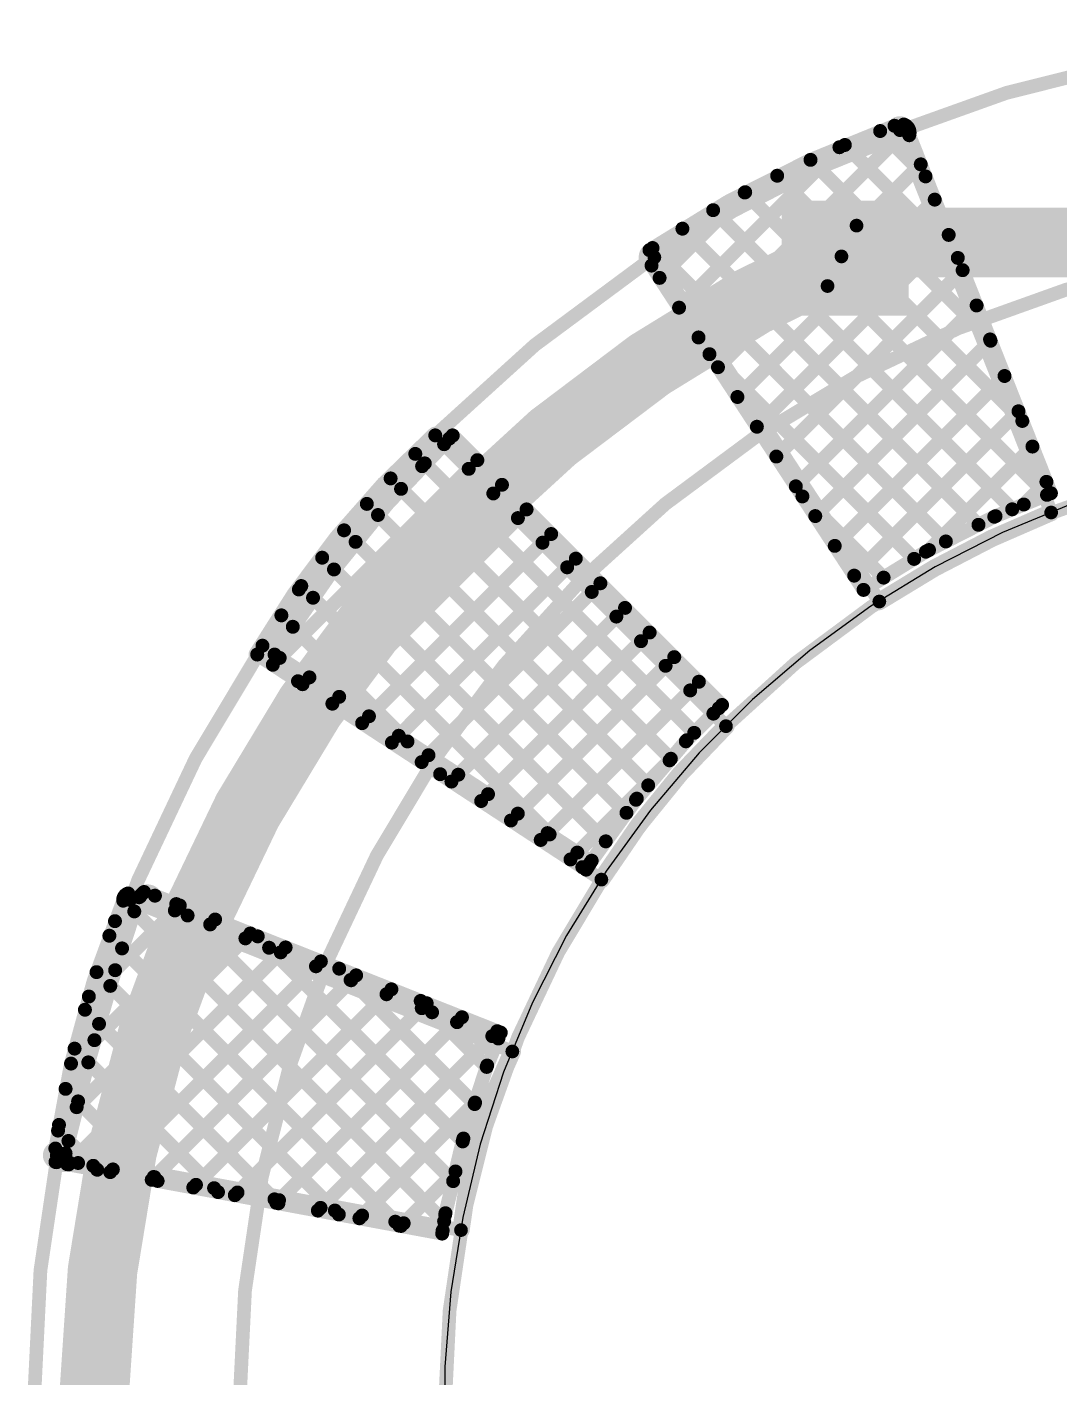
# Model space of a CAD drawing. Header units: millimetres. Extents: x 4.9 to 6.5, y 3.15 to 4.73.
# Drawn here: x 4.905 to 5.499, y 3.958 to 4.734 of the extents above; entities that cross this region are included whole.
import ezdxf

# ---------------------------------------------------------------- set-up
doc = ezdxf.new("R2010")
doc.units = ezdxf.units.MM
doc.header["$MEASUREMENT"] = 0
for name, color, linetype in [('BottomLayer', 5, 'Continuous'), ('BottomOverlay', 54, 'Continuous'), ('Mechanical1', 6, 'Continuous'), ('Mechanical2', 216, 'Continuous'), ('MultiLayer', 9, 'Continuous'), ('TopLayer', 1, 'Continuous'), ('TopOverlay', 2, 'Continuous'), ('ViaHoleLayer', 16, 'Continuous')]:
    doc.layers.add(name, color=color, linetype=linetype)

msp = doc.modelspace()

# ---------------------------------------------------------------- linework, layer by layer
at = {"layer": 'BottomLayer', "const_width": 0.04}
msp.add_lwpolyline([(5.2972, 3.30932, -0.609841), (5.38463, 4.607)], format="xyb", dxfattribs=at)
at = {"layer": 'BottomLayer'}
for points, const_width in [([(5.37463, 4.607, 1), (5.39463, 4.607, 1)], 0.02), ([(5.37769, 4.61967, 1), (5.38556, 4.61967, 1)], 0.00787), ([(5.36902, 4.60197, 1), (5.3769, 4.60197, 1)], 0.00787), ([(5.36102, 4.58497, 1), (5.3689, 4.58497, 1)], 0.00787)]:
    msp.add_lwpolyline(points, format="xyb", close=True, dxfattribs=dict(at, const_width=const_width))
msp.add_solid([(5.33863, 4.568), (5.41163, 4.568), (5.33863, 4.634), (5.41163, 4.634)], dxfattribs=at)
at = {"layer": 'BottomOverlay', "const_width": 0.008}
for points in [[(5.04724, 4.37328, -0.057535), (5.14951, 4.49918)], [(4.92714, 4.0868, -0.026676), (4.96943, 4.23388)], [(4.96943, 4.23388, -0.640147), (4.9785, 4.23478)], [(4.93435, 4.08123, -0.562963), (4.92702, 4.08568)]]:
    msp.add_lwpolyline(points, format="xyb", dxfattribs=at)
for points in [[(5.13201, 4.48147), (5.14962, 4.49908)], [(5.14762, 4.49732), (5.30248, 4.34245)], [(5.14951, 4.49918), (5.30436, 4.34433)], [(5.05018, 4.37135), (5.16376, 4.48494)], [(5.13356, 4.48309), (5.28834, 4.32831)], [(5.06728, 4.36017), (5.1779, 4.47079)], [(5.11991, 4.46846), (5.27495, 4.31342)], [(5.08438, 4.34899), (5.19204, 4.45665)], [(5.10665, 4.45343), (5.26192, 4.29816)], [(5.10148, 4.33781), (5.20618, 4.44251)], [(5.0938, 4.438), (5.24943, 4.28237)], [(5.11859, 4.32663), (5.22033, 4.42837)], [(5.11859, 4.32663), (5.22033, 4.42837)], [(5.08136, 4.42216), (5.23753, 4.26598)], [(5.13569, 4.31545), (5.23447, 4.41422)], [(5.06933, 4.4059), (5.20528, 4.26995)], [(5.15279, 4.30427), (5.24861, 4.40008)], [(5.05771, 4.38924), (5.12359, 4.32336)], [(5.1699, 4.29308), (5.26275, 4.38594)], [(5.04724, 4.37328), (5.22915, 4.25435)], [(5.187, 4.2819), (5.27689, 4.3718)], [(5.2041, 4.27072), (5.29104, 4.35766)], [(5.28407, 4.32404), (5.30436, 4.34433)], [(5.2554, 4.29052), (5.28353, 4.32345)], [(5.2212, 4.25954), (5.2742, 4.31253)], [(5.22944, 4.25485), (5.2549, 4.28989)], [(4.96953, 4.23414), (4.97228, 4.23689)], [(4.9785, 4.23478), (5.17722, 4.15611)], [(4.95564, 4.19196), (4.9928, 4.22912)], [(4.96664, 4.22575), (5.14465, 4.04774)], [(4.99074, 4.22994), (5.14984, 4.07083)], [(4.94373, 4.15177), (5.01306, 4.2211)], [(4.93351, 4.11327), (5.03332, 4.21308)], [(5.03756, 4.2114), (5.15532, 4.09364)], [(4.92974, 4.08121), (5.05358, 4.20505)], [(4.95961, 4.20449), (5.1166, 4.0475)], [(4.95434, 4.07753), (5.07385, 4.19703)], [(4.97821, 4.07311), (5.09411, 4.18901)], [(4.97821, 4.07311), (5.09411, 4.18901)], [(5.08438, 4.19286), (5.16217, 4.11507)], [(4.95286, 4.18296), (5.08189, 4.05393)], [(5.00208, 4.0687), (5.11437, 4.18099)], [(5.02594, 4.06428), (5.13463, 4.17297)], [(5.1312, 4.17433), (5.16911, 4.13642)], [(5.04981, 4.05986), (5.1549, 4.16495)], [(4.94639, 4.16114), (5.04719, 4.06035)], [(5.07368, 4.05545), (5.17516, 4.15692)], [(5.1694, 4.13722), (5.17722, 4.15611)], [(4.94022, 4.13903), (5.01248, 4.06677)], [(5.15574, 4.09528), (5.16913, 4.13647)], [(4.93435, 4.11661), (4.97777, 4.07319)], [(5.09755, 4.05103), (5.16245, 4.11593)], [(4.9288, 4.09389), (4.94307, 4.07962)], [(5.14541, 4.05239), (5.15552, 4.09451)], [(4.93435, 4.08123), (5.14381, 4.04247)], [(5.12142, 4.04661), (5.15117, 4.07637)], [(5.14381, 4.04247), (5.14526, 4.05161)]]:
    msp.add_lwpolyline(points, dxfattribs=at)
at = {"layer": 'BottomOverlay', "const_width": 0.004}
for points in [[(5.14562, 4.49732, 1), (5.14962, 4.49732, 1)], [(5.14751, 4.49918, 1), (5.15151, 4.49918, 1)], [(5.14751, 4.49918, 1), (5.15151, 4.49918, 1)], [(5.14762, 4.49908, 1), (5.15162, 4.49908, 1)], [(5.13001, 4.48147, 1), (5.13401, 4.48147, 1)], [(5.13156, 4.48309, 1), (5.13556, 4.48309, 1)], [(5.16176, 4.48494, 1), (5.16576, 4.48494, 1)], [(5.11791, 4.46846, 1), (5.12191, 4.46846, 1)], [(5.1759, 4.47079, 1), (5.1799, 4.47079, 1)], [(5.10465, 4.45343, 1), (5.10865, 4.45343, 1)], [(5.19004, 4.45665, 1), (5.19404, 4.45665, 1)], [(5.20418, 4.44251, 1), (5.20818, 4.44251, 1)], [(5.0918, 4.438, 1), (5.0958, 4.438, 1)], [(5.21833, 4.42837, 1), (5.22233, 4.42837, 1)], [(5.21833, 4.42837, 1), (5.22233, 4.42837, 1)], [(5.07936, 4.42216, 1), (5.08336, 4.42216, 1)], [(5.23247, 4.41422, 1), (5.23647, 4.41422, 1)], [(5.06733, 4.4059, 1), (5.07133, 4.4059, 1)], [(5.24661, 4.40008, 1), (5.25061, 4.40008, 1)], [(5.05571, 4.38924, 1), (5.05971, 4.38924, 1)], [(5.26075, 4.38594, 1), (5.26475, 4.38594, 1)], [(5.04524, 4.37328, 1), (5.04924, 4.37328, 1)], [(5.04524, 4.37328, 1), (5.04924, 4.37328, 1)], [(5.04818, 4.37135, 1), (5.05218, 4.37135, 1)], [(5.27489, 4.3718, 1), (5.2789, 4.3718, 1)], [(5.06528, 4.36017, 1), (5.06928, 4.36017, 1)], [(5.28904, 4.35766, 1), (5.29304, 4.35766, 1)], [(5.08238, 4.34899, 1), (5.08638, 4.34899, 1)], [(5.30048, 4.34245, 1), (5.30448, 4.34245, 1)], [(5.30236, 4.34433, 1), (5.30636, 4.34433, 1)], [(5.30236, 4.34433, 1), (5.30636, 4.34433, 1)], [(5.09948, 4.33781, 1), (5.10348, 4.33781, 1)], [(5.11659, 4.32663, 1), (5.12059, 4.32663, 1)], [(5.11659, 4.32663, 1), (5.12059, 4.32663, 1)], [(5.28634, 4.32831, 1), (5.29034, 4.32831, 1)], [(5.12159, 4.32336, 1), (5.12559, 4.32336, 1)], [(5.28153, 4.32345, 1), (5.28553, 4.32345, 1)], [(5.28207, 4.32404, 1), (5.28607, 4.32404, 1)], [(5.13369, 4.31545, 1), (5.13769, 4.31545, 1)], [(5.2722, 4.31253, 1), (5.2762, 4.31253, 1)], [(5.27295, 4.31342, 1), (5.27695, 4.31342, 1)], [(5.15079, 4.30427, 1), (5.15479, 4.30427, 1)], [(5.25992, 4.29816, 1), (5.26392, 4.29816, 1)], [(5.1679, 4.29308, 1), (5.1719, 4.29308, 1)], [(5.2529, 4.28989, 1), (5.2569, 4.28989, 1)], [(5.2534, 4.29052, 1), (5.2574, 4.29052, 1)], [(5.185, 4.2819, 1), (5.189, 4.2819, 1)], [(5.24743, 4.28237, 1), (5.25143, 4.28237, 1)], [(5.2021, 4.27072, 1), (5.2061, 4.27072, 1)], [(5.20328, 4.26995, 1), (5.20728, 4.26995, 1)], [(5.23553, 4.26598, 1), (5.23953, 4.26598, 1)], [(5.2192, 4.25954, 1), (5.2232, 4.25954, 1)], [(5.22715, 4.25435, 1), (5.23115, 4.25435, 1)], [(5.22744, 4.25485, 1), (5.23144, 4.25485, 1)], [(4.96743, 4.23388, 1), (4.97143, 4.23388, 1)], [(4.96743, 4.23388, 1), (4.97143, 4.23388, 1)], [(4.96753, 4.23414, 1), (4.97153, 4.23414, 1)], [(4.97028, 4.23689, 1), (4.97428, 4.23689, 1)], [(4.9765, 4.23478, 1), (4.9805, 4.23478, 1)], [(4.9765, 4.23478, 1), (4.9805, 4.23478, 1)], [(4.96464, 4.22575, 1), (4.96864, 4.22575, 1)], [(4.98874, 4.22994, 1), (4.99274, 4.22994, 1)], [(4.9908, 4.22912, 1), (4.9948, 4.22912, 1)], [(5.01106, 4.2211, 1), (5.01506, 4.2211, 1)], [(5.03132, 4.21308, 1), (5.03532, 4.21308, 1)], [(5.03556, 4.2114, 1), (5.03956, 4.2114, 1)], [(4.95761, 4.20449, 1), (4.96161, 4.20449, 1)], [(5.05158, 4.20505, 1), (5.05558, 4.20505, 1)], [(5.07185, 4.19703, 1), (5.07585, 4.19703, 1)], [(4.95364, 4.19196, 1), (4.95764, 4.19196, 1)], [(5.08238, 4.19286, 1), (5.08638, 4.19286, 1)], [(5.09211, 4.18901, 1), (5.09611, 4.18901, 1)], [(5.09211, 4.18901, 1), (5.09611, 4.18901, 1)], [(4.95086, 4.18296, 1), (4.95486, 4.18296, 1)], [(5.11237, 4.18099, 1), (5.11637, 4.18099, 1)], [(5.1292, 4.17433, 1), (5.1332, 4.17433, 1)], [(5.13263, 4.17297, 1), (5.13663, 4.17297, 1)], [(5.1529, 4.16495, 1), (5.1569, 4.16495, 1)], [(4.94439, 4.16114, 1), (4.94839, 4.16114, 1)], [(5.17316, 4.15692, 1), (5.17716, 4.15692, 1)], [(5.17522, 4.15611, 1), (5.17922, 4.15611, 1)], [(5.17522, 4.15611, 1), (5.17922, 4.15611, 1)], [(4.94173, 4.15177, 1), (4.94573, 4.15177, 1)], [(4.93822, 4.13903, 1), (4.94222, 4.13903, 1)], [(5.16711, 4.13642, 1), (5.17111, 4.13642, 1)], [(5.16713, 4.13647, 1), (5.17113, 4.13647, 1)], [(5.1674, 4.13722, 1), (5.1714, 4.13722, 1)], [(4.93235, 4.11661, 1), (4.93635, 4.11661, 1)], [(4.93151, 4.11327, 1), (4.93551, 4.11327, 1)], [(5.16017, 4.11507, 1), (5.16417, 4.11507, 1)], [(5.16045, 4.11593, 1), (5.16445, 4.11593, 1)], [(4.9268, 4.09389, 1), (4.9308, 4.09389, 1)], [(5.15332, 4.09364, 1), (5.15732, 4.09364, 1)], [(5.15352, 4.09451, 1), (5.15752, 4.09451, 1)], [(5.15374, 4.09528, 1), (5.15774, 4.09528, 1)], [(4.92502, 4.08568, 1), (4.92902, 4.08568, 1)], [(4.92514, 4.0868, 1), (4.92914, 4.0868, 1)], [(4.92774, 4.08121, 1), (4.93174, 4.08121, 1)], [(4.93235, 4.08123, 1), (4.93635, 4.08123, 1)], [(4.93235, 4.08123, 1), (4.93635, 4.08123, 1)], [(4.94107, 4.07962, 1), (4.94507, 4.07962, 1)], [(4.95234, 4.07753, 1), (4.95634, 4.07753, 1)], [(4.97577, 4.07319, 1), (4.97977, 4.07319, 1)], [(4.97621, 4.07311, 1), (4.98021, 4.07311, 1)], [(4.97621, 4.07311, 1), (4.98021, 4.07311, 1)], [(5.14784, 4.07083, 1), (5.15184, 4.07083, 1)], [(5.14917, 4.07637, 1), (5.15317, 4.07637, 1)], [(5.00008, 4.0687, 1), (5.00408, 4.0687, 1)], [(5.01048, 4.06677, 1), (5.01448, 4.06677, 1)], [(5.02394, 4.06428, 1), (5.02794, 4.06428, 1)], [(5.04519, 4.06035, 1), (5.04919, 4.06035, 1)], [(5.04781, 4.05986, 1), (5.05181, 4.05986, 1)], [(5.07168, 4.05545, 1), (5.07568, 4.05545, 1)], [(5.07989, 4.05393, 1), (5.08389, 4.05393, 1)], [(5.09555, 4.05103, 1), (5.09955, 4.05103, 1)], [(5.1146, 4.0475, 1), (5.1186, 4.0475, 1)], [(5.14265, 4.04774, 1), (5.14665, 4.04774, 1)], [(5.14326, 4.05161, 1), (5.14726, 4.05161, 1)], [(5.14341, 4.05239, 1), (5.14741, 4.05239, 1)], [(5.11942, 4.04661, 1), (5.12342, 4.04661, 1)], [(5.14181, 4.04247, 1), (5.14581, 4.04247, 1)], [(5.14181, 4.04247, 1), (5.14581, 4.04247, 1)]]:
    msp.add_lwpolyline(points, format="xyb", close=True, dxfattribs=at)
at = {"layer": 'Mechanical1', "const_width": 0.01}
for points in [[(5.26546, 4.60145, -0.063229), (5.40709, 4.673)], [(5.03728, 4.37328, -0.077885), (5.13956, 4.49918)], [(5.39472, 4.40374, -0.05056), (5.49345, 4.45488)], [(5.235, 4.24401, -0.062104), (5.30659, 4.33214)], [(4.92573, 4.085, -0.066391), (4.96563, 4.23168)], [(5.15436, 4.04269, -0.091046), (5.18385, 4.14529)]]:
    msp.add_lwpolyline(points, format="xyb", dxfattribs=at)
at = {"layer": 'Mechanical1'}
for points, const_width in [([(5.40459, 4.673, 1), (5.40959, 4.673, 1)], 0.005), ([(5.40453, 4.67452, 1), (5.40846, 4.67452, 1)], 0.00394), ([(5.40453, 4.67452, 1), (5.40846, 4.67452, 1)], 0.00394), ([(6.36563, 3.9424, 1), (5.02704, 3.9424, 1)], 0.00787), ([(6.36563, 3.9424, 1), (5.02704, 3.9424, 1)], 0.00787), ([(5.26296, 4.60145, 1), (5.26796, 4.60145, 1)], 0.005), ([(5.26349, 4.60145, 1), (5.26743, 4.60145, 1)], 0.00394), ([(5.26349, 4.60145, 1), (5.26743, 4.60145, 1)], 0.00394), ([(5.13706, 4.49918, 1), (5.14206, 4.49918, 1)], 0.005), ([(5.13759, 4.49918, 1), (5.14152, 4.49918, 1)], 0.00394), ([(5.13759, 4.49918, 1), (5.14152, 4.49918, 1)], 0.00394), ([(5.49095, 4.45488, 1), (5.49595, 4.45488, 1)], 0.005), ([(5.49148, 4.45488, 1), (5.49542, 4.45488, 1)], 0.00394), ([(5.49148, 4.45488, 1), (5.49542, 4.45488, 1)], 0.00394), ([(5.39222, 4.40374, 1), (5.39722, 4.40374, 1)], 0.005), ([(5.39275, 4.40374, 1), (5.39669, 4.40374, 1)], 0.00394), ([(5.39275, 4.40374, 1), (5.39669, 4.40374, 1)], 0.00394), ([(5.03478, 4.37328, 1), (5.03978, 4.37328, 1)], 0.005), ([(5.03532, 4.37328, 1), (5.03925, 4.37328, 1)], 0.00394), ([(5.03532, 4.37328, 1), (5.03925, 4.37328, 1)], 0.00394), ([(5.30409, 4.33214, 1), (5.30909, 4.33214, 1)], 0.005), ([(5.30462, 4.33214, 1), (5.30856, 4.33214, 1)], 0.00394), ([(5.30462, 4.33214, 1), (5.30856, 4.33214, 1)], 0.00394), ([(5.2325, 4.24401, 1), (5.2375, 4.24401, 1)], 0.005), ([(5.23303, 4.24401, 1), (5.23697, 4.24401, 1)], 0.00394), ([(5.23303, 4.24401, 1), (5.23697, 4.24401, 1)], 0.00394), ([(4.96225, 4.23224, 1), (4.96619, 4.23224, 1)], 0.00394), ([(4.96225, 4.23224, 1), (4.96619, 4.23224, 1)], 0.00394), ([(4.96313, 4.23168, 1), (4.96813, 4.23168, 1)], 0.005), ([(5.18135, 4.14529, 1), (5.18635, 4.14529, 1)], 0.005), ([(5.18188, 4.14529, 1), (5.18582, 4.14529, 1)], 0.00394), ([(5.18188, 4.14529, 1), (5.18582, 4.14529, 1)], 0.00394), ([(4.92011, 4.08567, 1), (4.92405, 4.08567, 1)], 0.00394), ([(4.92011, 4.08567, 1), (4.92405, 4.08567, 1)], 0.00394), ([(4.92323, 4.085, 1), (4.92823, 4.085, 1)], 0.005), ([(5.15186, 4.04269, 1), (5.15686, 4.04269, 1)], 0.005), ([(5.15239, 4.04269, 1), (5.15632, 4.04269, 1)], 0.00394), ([(5.15239, 4.04269, 1), (5.15632, 4.04269, 1)], 0.00394)]:
    msp.add_lwpolyline(points, format="xyb", close=True, dxfattribs=dict(at, const_width=const_width))
at = {"layer": 'Mechanical1', "const_width": 0.00787}
for points in [[(5.40649, 4.67452), (5.49345, 4.45488)], [(5.40649, 4.67452), (5.49345, 4.45488)], [(5.26546, 4.60145), (5.39472, 4.40374)], [(5.26546, 4.60145), (5.39472, 4.40374)], [(5.13956, 4.49918), (5.30659, 4.33214)], [(5.13956, 4.49918), (5.30659, 4.33214)], [(5.03728, 4.37328), (5.235, 4.24401)], [(5.03728, 4.37328), (5.235, 4.24401)], [(4.96422, 4.23224), (5.18385, 4.14529)], [(4.96422, 4.23224), (5.18385, 4.14529)], [(4.92208, 4.08567), (5.15436, 4.04269)], [(4.92208, 4.08567), (5.15436, 4.04269)]]:
    msp.add_lwpolyline(points, dxfattribs=at)
at = {"layer": 'Mechanical2', "const_width": 0.00787}
for points in [[(6.48374, 3.9424, 1), (4.90893, 3.9424, 1)], [(6.24752, 3.9424, 1), (5.14515, 3.9424, 1)]]:
    msp.add_lwpolyline(points, format="xyb", close=True, dxfattribs=at)
at = {"layer": 'MultiLayer'}
for p, q in [((5.50542, 4.45991), (5.4654, 4.44334)), ((5.4654, 4.44334), (5.42681, 4.42368)), ((5.42681, 4.42368), (5.38988, 4.40105)), ((5.38988, 4.40105), (5.35484, 4.37559)), ((5.35484, 4.37559), (5.3219, 4.34746)), ((5.3219, 4.34746), (5.29128, 4.31683)), ((5.29128, 4.31683), (5.26315, 4.2839)), ((5.26315, 4.2839), (5.23769, 4.24886)), ((5.23769, 4.24886), (5.21506, 4.21193)), ((5.21506, 4.21193), (5.1954, 4.17334)), ((5.1954, 4.17334), (5.17882, 4.13332)), ((5.17882, 4.13332), (5.16544, 4.09213)), ((5.16544, 4.09213), (5.15533, 4.05001)), ((5.15533, 4.05001), (5.14855, 4.00724)), ((5.14855, 4.00724), (5.14515, 3.96406)), ((5.14515, 3.96406), (5.14515, 3.9424))]:
    msp.add_line(p, q, dxfattribs=at)
at = {"layer": 'MultiLayer', "const_width": 0.00787}
for points in [[(5.37769, 4.61967, 1), (5.38556, 4.61967, 1)], [(5.36902, 4.60197, 1), (5.3769, 4.60197, 1)], [(5.36102, 4.58497, 1), (5.3689, 4.58497, 1)]]:
    msp.add_lwpolyline(points, format="xyb", close=True, dxfattribs=at)
at = {"layer": 'TopLayer', "const_width": 0.00787}
for points in [[(5.37769, 4.61967, 1), (5.38556, 4.61967, 1)], [(5.36902, 4.60197, 1), (5.3769, 4.60197, 1)], [(5.36102, 4.58497, 1), (5.3689, 4.58497, 1)]]:
    msp.add_lwpolyline(points, format="xyb", close=True, dxfattribs=at)
at = {"layer": 'TopLayer'}
for points in [[(5.50463, 4.63), (5.33963, 4.63), (5.50463, 4.59), (5.33963, 4.59)], [(5.71663, 4.619), (5.37563, 4.619), (5.71663, 4.591), (5.37563, 4.591)]]:
    msp.add_solid(points, dxfattribs=at)
at = {"layer": 'TopOverlay', "const_width": 0.008}
for points in [[(5.26265, 4.60561, -0.062397), (5.40343, 4.67702)], [(5.40343, 4.67702, -0.3988), (5.40883, 4.67771)], [(5.40883, 4.67771, -0.314187), (5.41211, 4.673)], [(5.26384, 4.59671, -0.619635), (5.26265, 4.60561)], [(5.03728, 4.37328, -0.077885), (5.13956, 4.49918)], [(4.96028, 4.2319, -0.360819), (4.96316, 4.23604)], [(4.96316, 4.23604, -0.409642), (4.96995, 4.23422)], [(4.92129, 4.08955, -0.063884), (4.96028, 4.2319)], [(4.92136, 4.08179, -0.824118), (4.92129, 4.08955)], [(4.92804, 4.08055, -0.344309), (4.92197, 4.08168)]]:
    msp.add_lwpolyline(points, format="xyb", dxfattribs=at)
for points in [[(5.29083, 4.55543), (5.41123, 4.67584)], [(5.3952, 4.674), (5.42127, 4.64793)], [(5.41191, 4.67158), (5.49332, 4.46594)], [(5.27964, 4.57254), (5.3718, 4.66469)], [(5.37492, 4.666), (5.43981, 4.60111)], [(5.30201, 4.53833), (5.41853, 4.65485)], [(5.3552, 4.65743), (5.45834, 4.55429)], [(5.33603, 4.64832), (5.47688, 4.50747)], [(5.26846, 4.58964), (5.31766, 4.63884)], [(5.31738, 4.63869), (5.49106, 4.465)], [(5.31319, 4.52123), (5.42655, 4.63459)], [(5.29923, 4.62854), (5.47106, 4.45672)], [(5.28158, 4.61791), (5.4517, 4.4478)], [(5.32437, 4.50413), (5.43457, 4.61433)], [(5.26442, 4.60679), (5.43296, 4.43825)], [(5.26384, 4.59671), (5.38564, 4.41041)], [(5.33555, 4.48702), (5.44259, 4.59407)], [(5.33555, 4.48702), (5.44259, 4.59407)], [(5.34673, 4.46992), (5.45062, 4.5738)], [(5.35791, 4.45282), (5.45864, 4.55354)], [(5.29712, 4.54581), (5.41471, 4.42822)], [(5.3691, 4.43571), (5.46666, 4.53328)], [(5.38028, 4.41861), (5.47468, 4.51302)], [(5.13956, 4.49918), (5.29938, 4.33935)], [(5.06121, 4.41067), (5.14464, 4.4941)], [(5.42326, 4.43331), (5.4827, 4.49275)], [(5.1281, 4.48855), (5.28834, 4.32831)], [(5.04624, 4.36742), (5.15878, 4.47995)], [(5.11391, 4.47445), (5.27495, 4.31342)], [(5.06334, 4.35624), (5.17292, 4.46581)], [(5.4615, 4.45276), (5.49332, 4.46594)], [(5.47771, 4.45947), (5.49073, 4.47249)], [(5.10026, 4.45982), (5.26192, 4.29816)], [(5.35053, 4.46411), (5.39717, 4.41747)], [(5.08045, 4.34506), (5.18706, 4.45167)], [(5.42218, 4.43276), (5.46077, 4.45242)], [(5.08716, 4.44464), (5.24943, 4.28237)], [(5.09755, 4.33387), (5.2012, 4.43753)], [(5.0746, 4.42892), (5.23753, 4.26598)], [(5.38564, 4.41041), (5.42148, 4.43237)], [(5.11465, 4.32269), (5.21535, 4.42339)], [(5.11465, 4.32269), (5.21535, 4.42339)], [(5.06259, 4.41264), (5.22408, 4.25115)], [(5.13176, 4.31151), (5.22949, 4.40924)], [(5.05115, 4.39579), (5.14238, 4.30456)], [(5.14886, 4.30033), (5.24363, 4.3951)], [(5.16596, 4.28915), (5.25777, 4.38096)], [(5.03728, 4.37328), (5.22626, 4.24972)], [(5.04029, 4.37837), (5.06069, 4.35797)], [(5.18306, 4.27797), (5.27191, 4.36682)], [(5.20017, 4.26679), (5.28606, 4.35268)], [(5.28407, 4.32404), (5.29938, 4.33935)], [(5.2554, 4.29052), (5.28353, 4.32345)], [(5.21727, 4.2556), (5.2742, 4.31253)], [(5.22944, 4.25485), (5.2549, 4.28989)], [(5.22626, 4.24972), (5.229, 4.25418)], [(4.95553, 4.22014), (4.96982, 4.23443)], [(4.96995, 4.23422), (5.17582, 4.15272)], [(4.94053, 4.17685), (4.98997, 4.22629)], [(4.96027, 4.23212), (5.14465, 4.04774)], [(4.93029, 4.13833), (5.01023, 4.21827)], [(4.99727, 4.2234), (5.14984, 4.07083)], [(4.92336, 4.10312), (5.03049, 4.21025)], [(4.95233, 4.21177), (5.11886, 4.04524)], [(4.92892, 4.08039), (5.05076, 4.20223)], [(5.04409, 4.20487), (5.15532, 4.09364)], [(4.95279, 4.07597), (5.07102, 4.19421)], [(4.95279, 4.07597), (5.07102, 4.19421)], [(4.94496, 4.19086), (5.08416, 4.05166)], [(4.97665, 4.07156), (5.09128, 4.18619)], [(5.09091, 4.18633), (5.16217, 4.11507)], [(5.00052, 4.06714), (5.11154, 4.17816)], [(4.93828, 4.16925), (5.04945, 4.05809)], [(5.02439, 4.06272), (5.13181, 4.17014)], [(5.13773, 4.1678), (5.16911, 4.13642)], [(5.04826, 4.05831), (5.15207, 4.16212)], [(5.07212, 4.05389), (5.17233, 4.1541)], [(5.1694, 4.13722), (5.17582, 4.15272)], [(4.93233, 4.14692), (5.01474, 4.06451)], [(5.15574, 4.09528), (5.16913, 4.13647)], [(4.92716, 4.12381), (4.98004, 4.07093)], [(5.09599, 4.04947), (5.16245, 4.11593)], [(4.92283, 4.09985), (4.94533, 4.07735)], [(5.14541, 4.05239), (5.15552, 4.09451)], [(4.92804, 4.08055), (5.14353, 4.04068)], [(5.11986, 4.04506), (5.15117, 4.07637)], [(5.14353, 4.04068), (5.14526, 4.05161)]]:
    msp.add_lwpolyline(points, dxfattribs=at)
at = {"layer": 'TopOverlay', "const_width": 0.004}
for points in [[(5.40143, 4.67702, 1), (5.40543, 4.67702, 1)], [(5.40143, 4.67702, 1), (5.40543, 4.67702, 1)], [(5.40683, 4.67771, 1), (5.41083, 4.67771, 1)], [(5.40683, 4.67771, 1), (5.41083, 4.67771, 1)], [(5.40923, 4.67584, 1), (5.41323, 4.67584, 1)], [(5.3932, 4.674, 1), (5.3972, 4.674, 1)], [(5.40991, 4.67158, 1), (5.41391, 4.67158, 1)], [(5.41011, 4.673, 1), (5.41411, 4.673, 1)], [(5.3698, 4.66469, 1), (5.3738, 4.66469, 1)], [(5.37292, 4.666, 1), (5.37692, 4.666, 1)], [(5.3532, 4.65743, 1), (5.3572, 4.65743, 1)], [(5.41653, 4.65485, 1), (5.42053, 4.65485, 1)], [(5.33403, 4.64832, 1), (5.33803, 4.64832, 1)], [(5.41927, 4.64793, 1), (5.42327, 4.64793, 1)], [(5.31538, 4.63869, 1), (5.31938, 4.63869, 1)], [(5.31566, 4.63884, 1), (5.31966, 4.63884, 1)], [(5.42455, 4.63459, 1), (5.42855, 4.63459, 1)], [(5.29723, 4.62854, 1), (5.30123, 4.62854, 1)], [(5.27958, 4.61791, 1), (5.28358, 4.61791, 1)], [(5.43257, 4.61433, 1), (5.43657, 4.61433, 1)], [(5.26065, 4.60561, 1), (5.26465, 4.60561, 1)], [(5.26065, 4.60561, 1), (5.26465, 4.60561, 1)], [(5.26242, 4.60679, 1), (5.26642, 4.60679, 1)], [(5.43781, 4.60111, 1), (5.44181, 4.60111, 1)], [(5.26184, 4.59671, 1), (5.26584, 4.59671, 1)], [(5.26184, 4.59671, 1), (5.26584, 4.59671, 1)], [(5.44059, 4.59407, 1), (5.44459, 4.59407, 1)], [(5.44059, 4.59407, 1), (5.44459, 4.59407, 1)], [(5.26646, 4.58964, 1), (5.27046, 4.58964, 1)], [(5.27764, 4.57254, 1), (5.28164, 4.57254, 1)], [(5.44862, 4.5738, 1), (5.45262, 4.5738, 1)], [(5.28883, 4.55543, 1), (5.29283, 4.55543, 1)], [(5.45634, 4.55429, 1), (5.46034, 4.55429, 1)], [(5.45664, 4.55354, 1), (5.46064, 4.55354, 1)], [(5.29512, 4.54581, 1), (5.29912, 4.54581, 1)], [(5.30001, 4.53833, 1), (5.30401, 4.53833, 1)], [(5.46466, 4.53328, 1), (5.46866, 4.53328, 1)], [(5.31119, 4.52123, 1), (5.31519, 4.52123, 1)], [(5.47268, 4.51302, 1), (5.47668, 4.51302, 1)], [(5.47488, 4.50747, 1), (5.47888, 4.50747, 1)], [(5.13756, 4.49918, 1), (5.14156, 4.49918, 1)], [(5.13756, 4.49918, 1), (5.14156, 4.49918, 1)], [(5.32237, 4.50413, 1), (5.32637, 4.50413, 1)], [(5.14264, 4.4941, 1), (5.14664, 4.4941, 1)], [(5.4807, 4.49275, 1), (5.4847, 4.49275, 1)], [(5.1261, 4.48855, 1), (5.1301, 4.48855, 1)], [(5.33355, 4.48702, 1), (5.33755, 4.48702, 1)], [(5.33355, 4.48702, 1), (5.33755, 4.48702, 1)], [(5.11191, 4.47445, 1), (5.11591, 4.47445, 1)], [(5.15678, 4.47995, 1), (5.16078, 4.47995, 1)], [(5.17092, 4.46581, 1), (5.17492, 4.46581, 1)], [(5.34473, 4.46992, 1), (5.34873, 4.46992, 1)], [(5.48873, 4.47249, 1), (5.49273, 4.47249, 1)], [(5.49132, 4.46594, 1), (5.49532, 4.46594, 1)], [(5.49132, 4.46594, 1), (5.49532, 4.46594, 1)], [(5.09826, 4.45982, 1), (5.10226, 4.45982, 1)], [(5.34853, 4.46411, 1), (5.35253, 4.46411, 1)], [(5.47571, 4.45947, 1), (5.47971, 4.45947, 1)], [(5.48906, 4.465, 1), (5.49306, 4.465, 1)], [(5.18506, 4.45167, 1), (5.18906, 4.45167, 1)], [(5.35591, 4.45282, 1), (5.35991, 4.45282, 1)], [(5.45877, 4.45242, 1), (5.46277, 4.45242, 1)], [(5.4595, 4.45276, 1), (5.4635, 4.45276, 1)], [(5.46906, 4.45672, 1), (5.47306, 4.45672, 1)], [(5.08516, 4.44464, 1), (5.08916, 4.44464, 1)], [(5.4497, 4.4478, 1), (5.4537, 4.4478, 1)], [(5.1992, 4.43753, 1), (5.2032, 4.43753, 1)], [(5.3671, 4.43571, 1), (5.3711, 4.43571, 1)], [(5.43096, 4.43825, 1), (5.43496, 4.43825, 1)], [(5.0726, 4.42892, 1), (5.0766, 4.42892, 1)], [(5.41271, 4.42822, 1), (5.41671, 4.42822, 1)], [(5.41948, 4.43237, 1), (5.42348, 4.43237, 1)], [(5.42018, 4.43276, 1), (5.42418, 4.43276, 1)], [(5.42126, 4.43331, 1), (5.42526, 4.43331, 1)], [(5.21335, 4.42339, 1), (5.21735, 4.42339, 1)], [(5.21335, 4.42339, 1), (5.21735, 4.42339, 1)], [(5.06059, 4.41264, 1), (5.06459, 4.41264, 1)], [(5.37828, 4.41861, 1), (5.38228, 4.41861, 1)], [(5.39517, 4.41747, 1), (5.39917, 4.41747, 1)], [(5.05921, 4.41067, 1), (5.06321, 4.41067, 1)], [(5.22749, 4.40924, 1), (5.23149, 4.40924, 1)], [(5.38364, 4.41041, 1), (5.38764, 4.41041, 1)], [(5.38364, 4.41041, 1), (5.38764, 4.41041, 1)], [(5.04915, 4.39579, 1), (5.05315, 4.39579, 1)], [(5.24163, 4.3951, 1), (5.24563, 4.3951, 1)], [(5.25577, 4.38096, 1), (5.25977, 4.38096, 1)], [(5.03528, 4.37328, 1), (5.03928, 4.37328, 1)], [(5.03528, 4.37328, 1), (5.03928, 4.37328, 1)], [(5.03829, 4.37837, 1), (5.04229, 4.37837, 1)], [(5.04424, 4.36742, 1), (5.04824, 4.36742, 1)], [(5.26992, 4.36682, 1), (5.27391, 4.36682, 1)], [(5.05869, 4.35797, 1), (5.06269, 4.35797, 1)], [(5.06134, 4.35624, 1), (5.06534, 4.35624, 1)], [(5.28406, 4.35268, 1), (5.28806, 4.35268, 1)], [(5.07845, 4.34506, 1), (5.08245, 4.34506, 1)], [(5.09555, 4.33387, 1), (5.09955, 4.33387, 1)], [(5.29738, 4.33935, 1), (5.30138, 4.33935, 1)], [(5.29738, 4.33935, 1), (5.30138, 4.33935, 1)], [(5.28634, 4.32831, 1), (5.29034, 4.32831, 1)], [(5.11265, 4.32269, 1), (5.11665, 4.32269, 1)], [(5.11265, 4.32269, 1), (5.11665, 4.32269, 1)], [(5.28153, 4.32345, 1), (5.28553, 4.32345, 1)], [(5.28207, 4.32404, 1), (5.28607, 4.32404, 1)], [(5.12976, 4.31151, 1), (5.13376, 4.31151, 1)], [(5.2722, 4.31253, 1), (5.2762, 4.31253, 1)], [(5.27295, 4.31342, 1), (5.27695, 4.31342, 1)], [(5.14038, 4.30456, 1), (5.14438, 4.30456, 1)], [(5.14686, 4.30033, 1), (5.15086, 4.30033, 1)], [(5.25992, 4.29816, 1), (5.26392, 4.29816, 1)], [(5.16396, 4.28915, 1), (5.16796, 4.28915, 1)], [(5.2529, 4.28989, 1), (5.2569, 4.28989, 1)], [(5.2534, 4.29052, 1), (5.2574, 4.29052, 1)], [(5.24743, 4.28237, 1), (5.25143, 4.28237, 1)], [(5.18106, 4.27797, 1), (5.18506, 4.27797, 1)], [(5.19817, 4.26679, 1), (5.20217, 4.26679, 1)], [(5.23553, 4.26598, 1), (5.23953, 4.26598, 1)], [(5.21527, 4.2556, 1), (5.21927, 4.2556, 1)], [(5.22208, 4.25115, 1), (5.22608, 4.25115, 1)], [(5.22426, 4.24972, 1), (5.22826, 4.24972, 1)], [(5.22426, 4.24972, 1), (5.22826, 4.24972, 1)], [(5.227, 4.25418, 1), (5.231, 4.25418, 1)], [(5.22744, 4.25485, 1), (5.23144, 4.25485, 1)], [(4.96116, 4.23604, 1), (4.96516, 4.23604, 1)], [(4.96116, 4.23604, 1), (4.96516, 4.23604, 1)], [(4.96782, 4.23443, 1), (4.97182, 4.23443, 1)], [(4.96795, 4.23422, 1), (4.97195, 4.23422, 1)], [(4.96795, 4.23422, 1), (4.97195, 4.23422, 1)], [(4.95827, 4.23212, 1), (4.96227, 4.23212, 1)], [(4.95828, 4.2319, 1), (4.96228, 4.2319, 1)], [(4.95828, 4.2319, 1), (4.96228, 4.2319, 1)], [(4.98797, 4.22629, 1), (4.99197, 4.22629, 1)], [(4.95353, 4.22014, 1), (4.95753, 4.22014, 1)], [(4.99527, 4.2234, 1), (4.99927, 4.2234, 1)], [(5.00823, 4.21827, 1), (5.01223, 4.21827, 1)], [(4.95033, 4.21177, 1), (4.95433, 4.21177, 1)], [(5.02849, 4.21025, 1), (5.03249, 4.21025, 1)], [(5.04209, 4.20487, 1), (5.04609, 4.20487, 1)], [(5.04876, 4.20223, 1), (5.05276, 4.20223, 1)], [(5.06902, 4.19421, 1), (5.07302, 4.19421, 1)], [(5.06902, 4.19421, 1), (5.07302, 4.19421, 1)], [(4.94296, 4.19086, 1), (4.94696, 4.19086, 1)], [(5.08891, 4.18633, 1), (5.09291, 4.18633, 1)], [(5.08928, 4.18619, 1), (5.09328, 4.18619, 1)], [(4.93853, 4.17685, 1), (4.94253, 4.17685, 1)], [(5.10954, 4.17816, 1), (5.11354, 4.17816, 1)], [(4.93628, 4.16925, 1), (4.94028, 4.16925, 1)], [(5.12981, 4.17014, 1), (5.13381, 4.17014, 1)], [(5.13573, 4.1678, 1), (5.13973, 4.1678, 1)], [(5.15007, 4.16212, 1), (5.15407, 4.16212, 1)], [(5.17033, 4.1541, 1), (5.17433, 4.1541, 1)], [(5.17382, 4.15272, 1), (5.17782, 4.15272, 1)], [(5.17382, 4.15272, 1), (5.17782, 4.15272, 1)], [(4.93033, 4.14692, 1), (4.93433, 4.14692, 1)], [(4.92829, 4.13833, 1), (4.93229, 4.13833, 1)], [(5.16711, 4.13642, 1), (5.17111, 4.13642, 1)], [(5.16713, 4.13647, 1), (5.17113, 4.13647, 1)], [(5.1674, 4.13722, 1), (5.1714, 4.13722, 1)], [(4.92516, 4.12381, 1), (4.92916, 4.12381, 1)], [(5.16017, 4.11507, 1), (5.16417, 4.11507, 1)], [(5.16045, 4.11593, 1), (5.16445, 4.11593, 1)], [(4.92136, 4.10312, 1), (4.92536, 4.10312, 1)], [(4.92083, 4.09985, 1), (4.92483, 4.09985, 1)], [(5.15332, 4.09364, 1), (5.15732, 4.09364, 1)], [(5.15352, 4.09451, 1), (5.15752, 4.09451, 1)], [(5.15374, 4.09528, 1), (5.15774, 4.09528, 1)], [(4.91929, 4.08955, 1), (4.92329, 4.08955, 1)], [(4.91929, 4.08955, 1), (4.92329, 4.08955, 1)], [(4.91936, 4.08179, 1), (4.92336, 4.08179, 1)], [(4.91997, 4.08168, 1), (4.92397, 4.08168, 1)], [(4.92604, 4.08055, 1), (4.93004, 4.08055, 1)], [(4.92604, 4.08055, 1), (4.93004, 4.08055, 1)], [(4.92692, 4.08039, 1), (4.93092, 4.08039, 1)], [(4.94333, 4.07735, 1), (4.94733, 4.07735, 1)], [(4.95079, 4.07597, 1), (4.95479, 4.07597, 1)], [(4.95079, 4.07597, 1), (4.95479, 4.07597, 1)], [(4.97465, 4.07156, 1), (4.97865, 4.07156, 1)], [(4.97804, 4.07093, 1), (4.98204, 4.07093, 1)], [(5.14784, 4.07083, 1), (5.15184, 4.07083, 1)], [(5.14917, 4.07637, 1), (5.15317, 4.07637, 1)], [(4.99852, 4.06714, 1), (5.00252, 4.06714, 1)], [(5.01274, 4.06451, 1), (5.01674, 4.06451, 1)], [(5.02239, 4.06272, 1), (5.02639, 4.06272, 1)], [(5.04626, 4.05831, 1), (5.05026, 4.05831, 1)], [(5.04745, 4.05809, 1), (5.05145, 4.05809, 1)], [(5.07012, 4.05389, 1), (5.07412, 4.05389, 1)], [(5.08216, 4.05166, 1), (5.08616, 4.05166, 1)], [(5.09399, 4.04947, 1), (5.09799, 4.04947, 1)], [(5.14265, 4.04774, 1), (5.14665, 4.04774, 1)], [(5.14326, 4.05161, 1), (5.14726, 4.05161, 1)], [(5.14341, 4.05239, 1), (5.14741, 4.05239, 1)], [(5.11686, 4.04524, 1), (5.12086, 4.04524, 1)], [(5.11786, 4.04506, 1), (5.12186, 4.04506, 1)], [(5.14153, 4.04068, 1), (5.14553, 4.04068, 1)], [(5.14153, 4.04068, 1), (5.14553, 4.04068, 1)]]:
    msp.add_lwpolyline(points, format="xyb", close=True, dxfattribs=at)
at = {"layer": 'ViaHoleLayer', "const_width": 0.00394}
for points in [[(5.37966, 4.61967, 1), (5.3836, 4.61967, 1)], [(5.37099, 4.60197, 1), (5.37493, 4.60197, 1)], [(5.36299, 4.58497, 1), (5.36693, 4.58497, 1)]]:
    msp.add_lwpolyline(points, format="xyb", close=True, dxfattribs=at)

doc.saveas('drawing.dxf')
